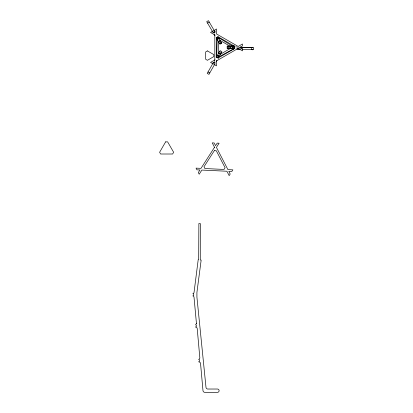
<?xml version="1.0" encoding="UTF-8"?>
<svg xmlns="http://www.w3.org/2000/svg" width="413" height="413" viewBox="0 0 413 413"><rect width="100%" height="100%" fill="white"/><g stroke="black" fill="none" stroke-linecap="round" stroke-linejoin="round"><path stroke-width="0.31" stroke-dasharray="2.06 1.55" d="M237.232 48.145L237.263 47.149L235.42 46.948M239.039 48.218L239.075 47.221L237.305 47.154M239.075 47.221L239.659 47.237M235.42 46.736L239.664 47.165"/><path stroke-width="0.62" d="M216.748 56.008L217.166 38.807M230.707 46.473L227.212 46.153L227.15 48.166L230.645 48.466L230.242 48.466M227.424 48.176L228.219 48.176L228.306 46.184L233.118 45.864L234.569 46.158M228.244 48.176L229.819 48.13L229.881 46.137M230.278 48.125L230.34 46.132M233.118 45.864L233.061 48.084L232.395 48.084L232.462 46.091L232.426 48.094L229.819 48.13M232.875 48.099L232.937 46.106M233.061 48.084L234.501 48.151L234.558 45.91M240.237 48.223L240.268 47.227L252.157 47.624C254.356 46.922 253.716 50.825 251.662 49.622L242.033 49.286M242.049 48.791L242.095 47.294M240.294 47.258L251.724 47.629L251.662 49.601L253.324 49.663M196.443 323.4L194.027 297.267A1.43 1.43 0 0 0 192.954 296.018L192.954 295.682C194.069 296.193 194.033 293.302 192.954 293.798L192.954 293.467A1.254 1.254 0 0 0 194.048 292.368L198.209 259.632L198.684 259.632L198.875 223.531L200.315 223.531L200.269 259.994L201.152 260.118L196.918 292.476L196.924 297.169L205.994 387.373A1.802 1.802 0 0 0 207.827 389.025L217.46 389.025A1.662 1.662 0 0 1 219.117 390.688A1.662 1.662 0 0 1 217.46 392.35L204.796 392.35A1.889 1.889 0 0 1 202.989 390.693L200.532 363.357L200.114 362.397L198.777 361.86L198.777 361.53C199.861 362.031 199.861 359.155 198.777 359.651L198.777 359.32A1.673 1.673 0 0 0 199.815 357.617L197.213 328.598A1.585 1.585 0 0 0 195.623 327.158L195.623 326.822C196.712 327.333 196.712 324.448 195.623 324.938L196.443 323.415L196.387 323.73M213.609 62.146L207.218 73.4L208.952 74.381L214.961 63.803M214.507 60.566L214.966 59.761M216.391 57.252L220.144 50.649L221.879 51.63L218.121 58.238M216.242 61.552L216.928 60.344M214.517 147.281L200.992 168.359L196.046 168.127L196.924 169.831L199.959 169.97L198.317 172.526L199.2 174.229L201.874 170.063L226.887 171.235L229.163 175.633L230.196 174.023L228.807 171.323L231.838 171.467L232.87 169.857L227.924 169.624L216.433 147.369L219.107 143.203L217.186 143.115L215.55 145.665L214.161 142.97L212.246 142.883L214.584 147.41M207.548 23.092L209.262 22.08M212.437 31.393L214.151 30.381M213.789 32.715L215.08 31.956M217.961 36.85L216.242 37.862L219.979 44.212L221.698 43.2L217.842 36.649M216.975 39.106L218.694 38.094M217.073 39.271L218.792 38.259M217.295 39.648L219.009 38.631M218.389 41.507L220.108 40.495M218.627 41.909L220.341 40.897M219.427 43.267L221.146 42.255M220.268 43.716L221.559 42.957M220.062 54.439L230.475 48.424M218.214 57.996L234.791 48.419L234.791 46.426L218.209 36.86L216.484 37.857L216.489 56.999L218.214 57.996L216.505 57.051M214.827 61.867L212.199 63.385L210.542 62.43L214.827 59.952L214.822 34.904M218.446 57.046L233.681 48.811M231.166 46.277L232.989 46.241M234.734 48.197L231.115 48.269L234.754 48.667M228.286 46.184L227.212 46.158M230.191 48.46L229.824 48.45L230.624 48.466M233.402 48.806L232.984 48.806L233.995 48.842M233.541 48.811L233.985 48.817L230.578 48.491M227.785 48.166L227.15 48.145L227.465 48.161M251.724 47.629L253.386 47.671M239.592 49.23L237.238 49.147M227.728 46.173L227.212 46.173M231.182 46.308L232.999 46.493M236.572 48.853L240.206 49.219M219.602 51.599L221.337 52.585M218.823 52.972L220.557 53.953M218.596 53.375L220.33 54.356M219.267 56.225L217.548 55.218L219.257 56.245M217.31 55.631L219.045 56.617M217.217 55.796L218.952 56.782M214.135 62.234L215.003 62.73M212.798 63.576L214.533 64.562M208.038 71.955L209.773 72.941M214.946 34.981L210.532 32.431L212.194 31.471L214.822 32.988L214.822 29.958L216.479 28.998L216.484 33.943L238.177 46.462L242.462 43.99L242.462 45.9L239.834 47.418L242.462 48.935L242.467 50.856L238.172 48.378L216.489 60.907L216.489 65.863L214.832 64.903L214.827 61.852M220.062 40.417L230.475 46.432M218.916 37.851L233.061 46.483M214.987 31.801L208.42 20.65L206.701 21.662L212.772 31.966M212.876 32.147L213.062 32.462M213.97 34L214.899 35.575M218.338 41.414L218.338 53.442M165.628 141.865L159.614 152.278L160.611 154.008L172.634 154.008L173.636 152.278L167.621 141.865L165.628 141.865M214.321 150.662L203.986 166.775L204.9 168.545L224.016 169.438L225.095 167.761L216.309 150.755L214.321 150.662M207.419 50.907L205.695 51.904L205.695 59.302L207.419 60.298L213.826 56.602L213.826 54.609L207.419 50.907"/></g></svg>
